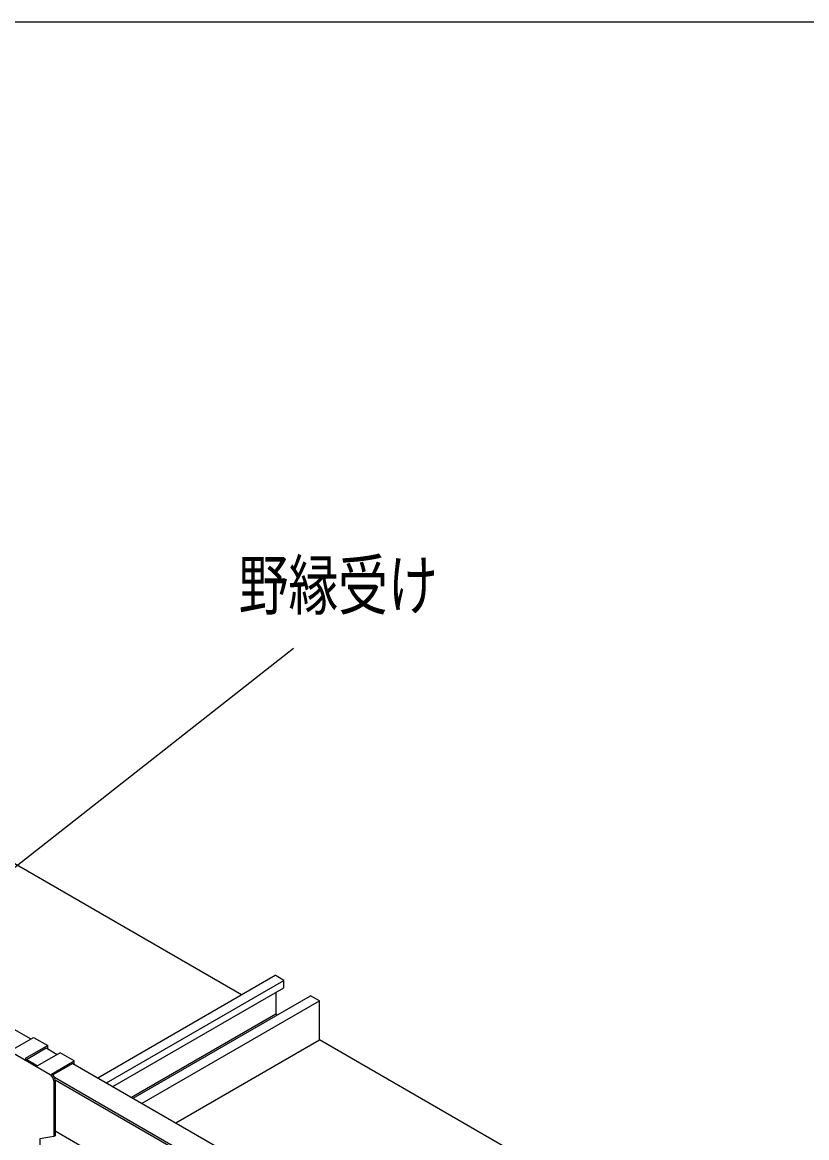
# Model space of a CAD drawing. Units: millimetres on the paper. Extents: x -143 to 139, y -97 to 98.
# Drawn here: x 67.26 to 98.54, y 53.81 to 98.29 of the extents above; entities that cross this region are included whole.
import ezdxf
from ezdxf.enums import TextEntityAlignment as Align

# ---------------------------------------------------------------- set-up
doc = ezdxf.new("R2010")
doc.units = ezdxf.units.MM
for name, color, linetype in [('0-0_文字･図枠･寸法', 7, 'Continuous'), ('0-1_天井下地', 7, 'Continuous'), ('0-2_天井ボード', 7, 'Continuous')]:
    doc.layers.add(name, color=color, linetype=linetype)
doc.styles.add('ＭＳ ゴシック', font='')
doc.styles.get('ＭＳ ゴシック').set_extended_font_data('MS Gothic')

msp = doc.modelspace()

# ---------------------------------------------------------------- linework, layer by layer
at = {"layer": '0-0_文字･図枠･寸法'}
msp.add_line((60.864, 59.821), (78.075, 73.328), dxfattribs=at)
msp.add_lwpolyline([(139.358, 98.286), (-142.642, 98.286), (-142.642, -96.714)], dxfattribs=at)
at = {"layer": '0-1_天井下地'}
for p, q in [((55.737, 64.595), (67.595, 57.749)), ((70.269, 56.206), (77.339, 60.288)), ((70.622, 56.002), (77.693, 60.084)), ((77.693, 60.084), (77.339, 60.288)), ((77.693, 59.789), (77.693, 60.084)), ((70.877, 55.855), (77.693, 59.789)), ((77.367, 59.601), (77.367, 58.753)), ((71.683, 55.39), (78.753, 59.472)), ((72.036, 55.186), (79.107, 59.267)), ((79.107, 59.267), (78.753, 59.472)), ((79.107, 57.716), (79.107, 59.267)), ((66.803, 57.292), (67.708, 57.815)), ((67.426, 56.933), (68.218, 57.39)), ((68.218, 57.39), (68.656, 57.137)), ((68.274, 57.358), (68.274, 57.488)), ((73.38, 54.41), (79.107, 57.716)), ((68.373, 56.321), (66.747, 57.26)), ((67.369, 56.966), (67.864, 56.68)), ((68.769, 57.202), (67.864, 56.68)), ((69.335, 56.876), (68.769, 57.202)), ((68.43, 56.353), (69.335, 56.876)), ((69.278, 56.778), (68.478, 56.316)), ((69.278, 56.778), (89.021, 45.381)), ((69.335, 56.745), (69.335, 56.876)), ((68.543, 56.223), (88.189, 44.881)), ((68.57, 56.125), (88.175, 44.808)), ((68.571, 56.108), (68.571, 53.887)), ((68.571, 53.887), (68.514, 53.855)), ((68.571, 54.083), (102.366, 34.574))]:
    msp.add_line(p, q, dxfattribs=at)
for points in [[(71.612, 55.43), (77.367, 58.753), (77.438, 58.712)], [(67.708, 57.815), (68.274, 57.488), (67.369, 56.966)], [(68.514, 56.076), (68.514, 53.855), (67.966, 53.763), (67.966, 53.244)]]:
    msp.add_lwpolyline(points, dxfattribs=at)
for centre in [(68.207, 56.062), (68.264, 56.094)]:
    msp.add_arc(centre, 0.307, 2.6054, 57.3946, dxfattribs=at)
at = {"layer": '0-2_天井ボード'}
for p, q in [((75.995, 59.512), (57.682, 70.085)), ((97.421, 47.144), (79.107, 57.716))]:
    msp.add_line(p, q, dxfattribs=at)

# ---------------------------------------------------------------- texts
at = {"layer": '0-0_文字･図枠･寸法', "style": 'ＭＳ ゴシック', "width": 0.75}
msp.add_text('野縁受け', height=1.94, dxfattribs=at).set_placement((75.887, 74.293), align=Align.BOTTOM_LEFT)

doc.saveas('drawing.dxf')
